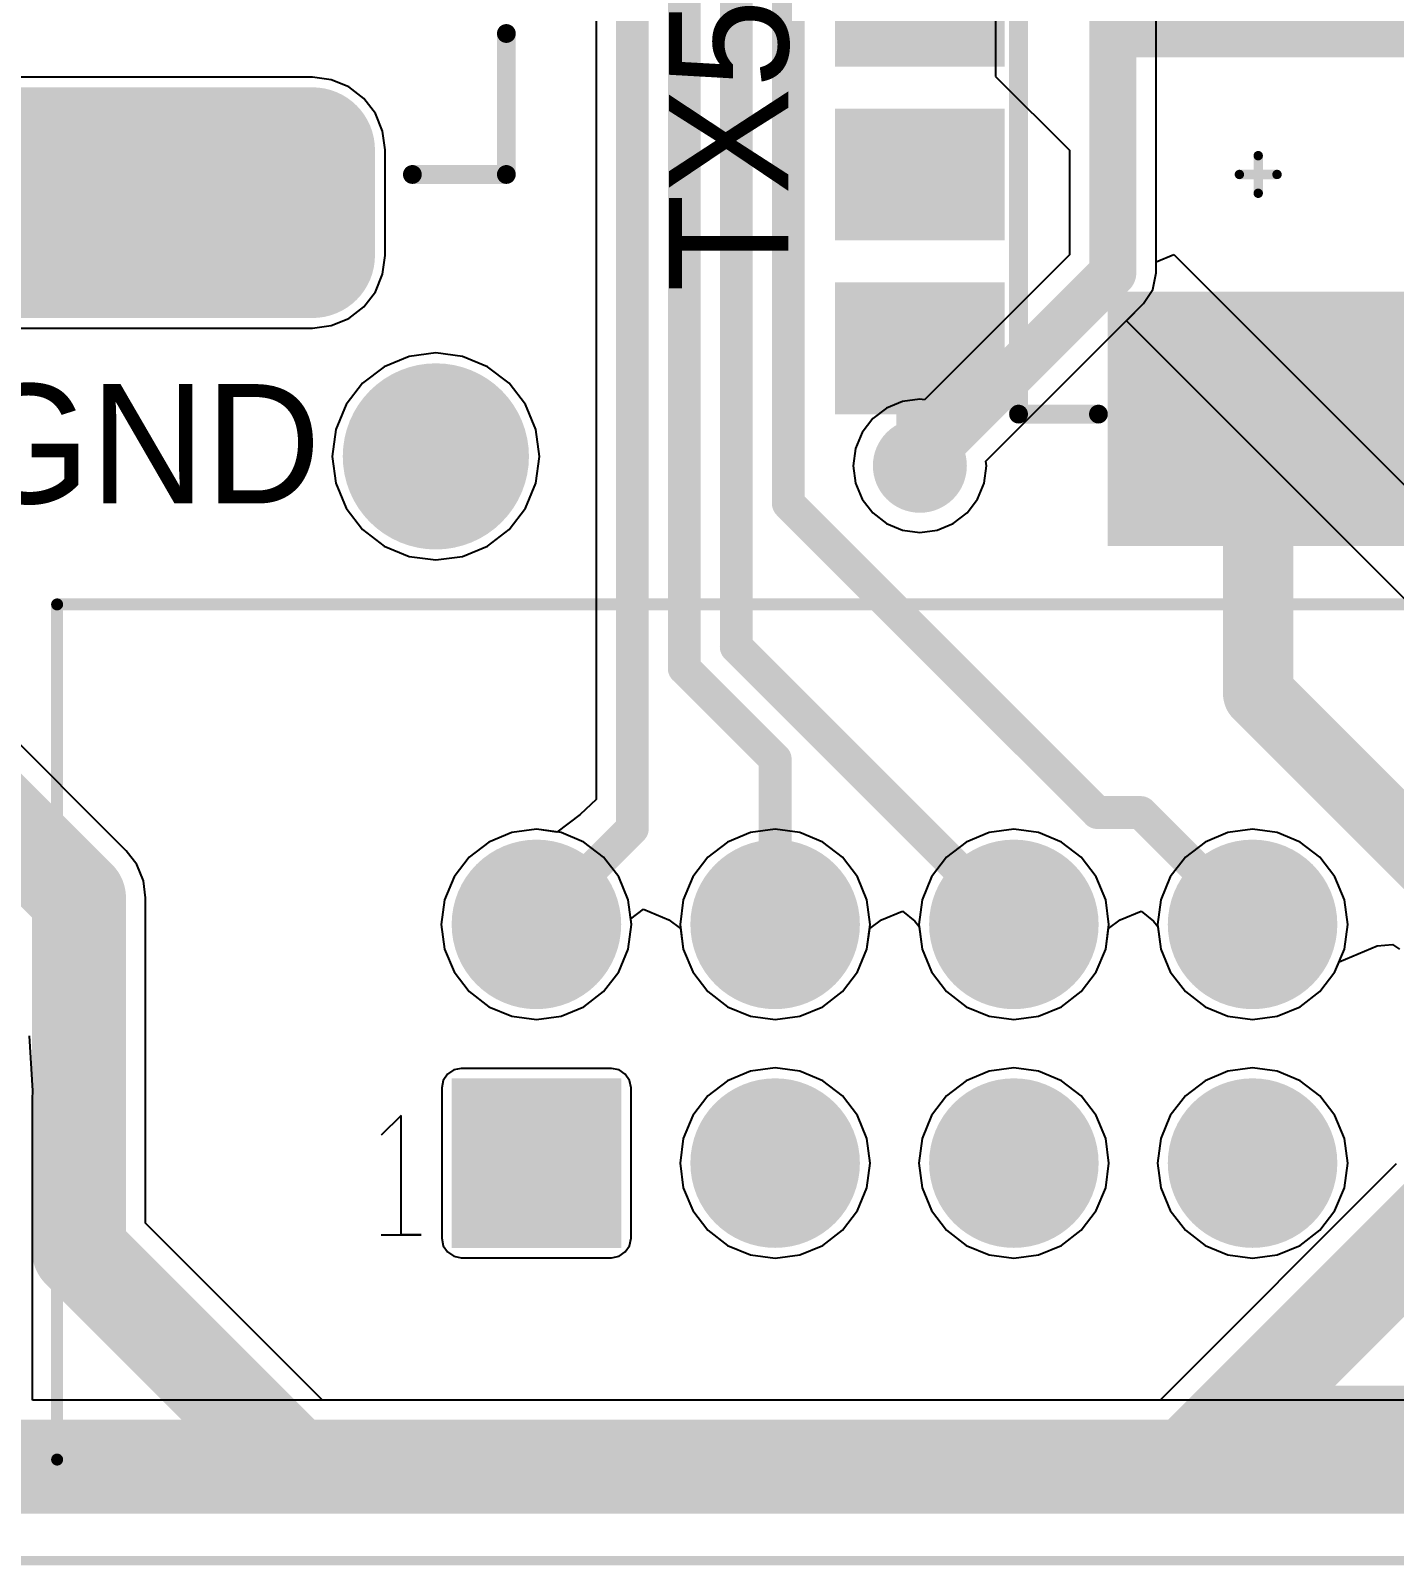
# Model space of a CAD drawing. Extents: x 5 to 126, y 30 to 120.
# Drawn here: x 35.69 to 50.2, y 29.95 to 46.28 of the extents above; entities that cross this region are included whole.
import ezdxf

# ---------------------------------------------------------------- set-up
doc = ezdxf.new("R2010")
doc.units = 0
doc.layers.get('0').update_dxf_attribs({"linetype": 'CONTINUOUS'})
for name, color, linetype in [('BOTTOMLAYER', 5, 'CONTINUOUS'), ('BOTTOMSOLDER', 6, 'CONTINUOUS'), ('MECHANICAL15', 56, 'CONTINUOUS'), ('MECHANICAL4', 56, 'CONTINUOUS'), ('MECHANICAL9', 56, 'CONTINUOUS'), ('MULTILAYER', 9, 'CONTINUOUS'), ('TOPLAYER', 1, 'CONTINUOUS'), ('TOPOVERLAY', 2, 'CONTINUOUS'), ('TOPPASTE', 8, 'CONTINUOUS'), ('TOPSOLDER', 216, 'CONTINUOUS')]:
    doc.layers.add(name, color=color, linetype=linetype)

# ---------------------------------------------------------------- blocks, each defined once
blk = doc.blocks.new('K_______5001_5')
at = {"layer": 'BOTTOMLAYER', "const_width": 0.889}
blk.add_lwpolyline([(-0.4445, 0, 1), (0.4445, 0, 1)], format="xyb", close=True, dxfattribs=at)
at = {"layer": 'BOTTOMSOLDER', "const_width": 0.9906}
blk.add_lwpolyline([(-0.4953, 0, 1), (0.4953, 0, 1)], format="xyb", close=True, dxfattribs=at)
at = {"layer": 'MULTILAYER', "const_width": 0.889}
blk.add_lwpolyline([(-0.4445, 0, 1), (0.4445, 0, 1)], format="xyb", close=True, dxfattribs=at)
at = {"layer": 'TOPLAYER', "const_width": 0.889}
blk.add_lwpolyline([(-0.4445, 0, 1), (0.4445, 0, 1)], format="xyb", close=True, dxfattribs=at)
at = {"layer": 'TOPSOLDER', "const_width": 0.9906}
blk.add_lwpolyline([(-0.4953, 0, 1), (0.4953, 0, 1)], format="xyb", close=True, dxfattribs=at)
blk = doc.blocks.new('61201621621_14')
at = {"layer": 'BOTTOMLAYER', "const_width": 0.8}
for points in [[(-9.29, 1.27, 1), (-8.49, 1.27, 1)], [(-6.75, 1.27, 1), (-5.95, 1.27, 1)], [(-4.21, 1.27, 1), (-3.41, 1.27, 1)], [(-1.67, 1.27, 1), (-0.87, 1.27, 1)], [(-6.75, -1.27, 1), (-5.95, -1.27, 1)], [(-4.21, -1.27, 1), (-3.41, -1.27, 1)], [(-1.67, -1.27, 1), (-0.87, -1.27, 1)]]:
    blk.add_lwpolyline(points, format="xyb", close=True, dxfattribs=at)
at = {"layer": 'BOTTOMLAYER'}
blk.add_solid([(-9.69, -2.07), (-8.09, -2.07), (-9.69, -0.47), (-8.09, -0.47)], dxfattribs=at)
at = {"layer": 'BOTTOMSOLDER', "const_width": 0.902}
for points in [[(-9.341, 1.27, 1), (-8.439, 1.27, 1)], [(-6.801, 1.27, 1), (-5.899, 1.27, 1)], [(-4.261, 1.27, 1), (-3.359, 1.27, 1)], [(-1.721, 1.27, 1), (-0.819, 1.27, 1)], [(-6.801, -1.27, 1), (-5.899, -1.27, 1)], [(-4.261, -1.27, 1), (-3.359, -1.27, 1)], [(-1.721, -1.27, 1), (-0.819, -1.27, 1)]]:
    blk.add_lwpolyline(points, format="xyb", close=True, dxfattribs=at)
at = {"layer": 'BOTTOMSOLDER'}
blk.add_solid([(-9.792, -2.172), (-7.988, -2.172), (-9.792, -0.368), (-7.988, -0.368)], dxfattribs=at)
at = {"layer": 'MULTILAYER', "const_width": 0.8}
for points in [[(-9.29, 1.27, 1), (-8.49, 1.27, 1)], [(-6.75, 1.27, 1), (-5.95, 1.27, 1)], [(-4.21, 1.27, 1), (-3.41, 1.27, 1)], [(-1.67, 1.27, 1), (-0.87, 1.27, 1)], [(-6.75, -1.27, 1), (-5.95, -1.27, 1)], [(-4.21, -1.27, 1), (-3.41, -1.27, 1)], [(-1.67, -1.27, 1), (-0.87, -1.27, 1)]]:
    blk.add_lwpolyline(points, format="xyb", close=True, dxfattribs=at)
at = {"layer": 'MULTILAYER'}
blk.add_solid([(-9.69, -2.07), (-8.09, -2.07), (-9.69, -0.47), (-8.09, -0.47)], dxfattribs=at)
at = {"layer": 'TOPLAYER', "const_width": 0.8}
for points in [[(-9.29, 1.27, 1), (-8.49, 1.27, 1)], [(-6.75, 1.27, 1), (-5.95, 1.27, 1)], [(-4.21, 1.27, 1), (-3.41, 1.27, 1)], [(-1.67, 1.27, 1), (-0.87, 1.27, 1)], [(-6.75, -1.27, 1), (-5.95, -1.27, 1)], [(-4.21, -1.27, 1), (-3.41, -1.27, 1)], [(-1.67, -1.27, 1), (-0.87, -1.27, 1)]]:
    blk.add_lwpolyline(points, format="xyb", close=True, dxfattribs=at)
at = {"layer": 'TOPLAYER'}
blk.add_solid([(-9.69, -2.07), (-8.09, -2.07), (-9.69, -0.47), (-8.09, -0.47)], dxfattribs=at)
at = {"layer": 'TOPOVERLAY'}
for p, q in [((-10.329, -0.762), (-10.541, -0.974)), ((-10.329, -2.032), (-10.329, -0.762)), ((-10.541, -2.032), (-10.118, -2.032)), ((-10.118, -2.032), (-10.329, -2.032))]:
    blk.add_line(p, q, dxfattribs=at)
at = {"layer": 'TOPOVERLAY', "const_width": 0.127}
for points in [[(-13.99, -4.425), (-13.99, 4.675)], [(-13.99, 4.675), (13.99, 4.675)], [(-13.99, -4.425), (-13.99, 4.675)], [(-13.99, 4.675), (13.99, 4.675)], [(-13.99, -4.425), (13.99, -4.425)], [(-13.99, -4.425), (13.99, -4.425)]]:
    blk.add_lwpolyline(points, dxfattribs=at)
at = {"layer": 'TOPOVERLAY', "const_width": 0.0635}
for points in [[(-14.022, 4.675, 1), (-13.958, 4.675, 1)], [(-14.022, 4.675, 1), (-13.958, 4.675, 1)], [(-14.022, 4.675, 1), (-13.958, 4.675, 1)], [(-14.022, 4.675, 1), (-13.958, 4.675, 1)], [(-14.022, -4.425, 1), (-13.958, -4.425, 1)], [(-14.022, -4.425, 1), (-13.958, -4.425, 1)], [(-14.022, -4.425, 1), (-13.958, -4.425, 1)], [(-14.022, -4.425, 1), (-13.958, -4.425, 1)]]:
    blk.add_lwpolyline(points, format="xyb", close=True, dxfattribs=at)
at = {"layer": 'TOPOVERLAY'}
blk.add_solid([(-1.27, -4.425), (1.27, -4.425), (-1.27, -3.64), (1.27, -3.64)], dxfattribs=at)
at = {"layer": 'TOPSOLDER', "const_width": 0.902}
for points in [[(-9.341, 1.27, 1), (-8.439, 1.27, 1)], [(-6.801, 1.27, 1), (-5.899, 1.27, 1)], [(-4.261, 1.27, 1), (-3.359, 1.27, 1)], [(-1.721, 1.27, 1), (-0.819, 1.27, 1)], [(-6.801, -1.27, 1), (-5.899, -1.27, 1)], [(-4.261, -1.27, 1), (-3.359, -1.27, 1)], [(-1.721, -1.27, 1), (-0.819, -1.27, 1)]]:
    blk.add_lwpolyline(points, format="xyb", close=True, dxfattribs=at)
at = {"layer": 'TOPSOLDER'}
blk.add_solid([(-9.792, -2.172), (-7.988, -2.172), (-9.792, -0.368), (-7.988, -0.368)], dxfattribs=at)
blk = doc.blocks.new('WE_CST_EE5_29')
at = {"layer": 'MECHANICAL15', "const_width": 0.1}
for points in [[(0, -0.2), (0, 0.2)], [(-0.2, 0), (0.2, 0)]]:
    blk.add_lwpolyline(points, dxfattribs=at)
at = {"layer": 'MECHANICAL15', "const_width": 0.05}
for points in [[(-0.025, 0.2, 1), (0.025, 0.2, 1)], [(-0.225, 0, 1), (-0.175, 0, 1)], [(0.175, 0, 1), (0.225, 0, 1)], [(-0.025, -0.2, 1), (0.025, -0.2, 1)]]:
    blk.add_lwpolyline(points, format="xyb", close=True, dxfattribs=at)
at = {"layer": 'TOPLAYER'}
for points in [[(-1.5, 1.35), (1.5, 1.35), (-1.5, 3.85), (1.5, 3.85)], [(-4.4, 1.25), (-2.8, 1.25), (-4.4, 2.45), (-2.8, 2.45)], [(2.8, 1.25), (4.4, 1.25), (2.8, 2.45), (4.4, 2.45)], [(-4.4, -0.6), (-2.8, -0.6), (-4.4, 0.6), (-2.8, 0.6)], [(2.8, -0.6), (4.4, -0.6), (2.8, 0.6), (4.4, 0.6)], [(-4.4, -2.45), (-2.8, -2.45), (-4.4, -1.25), (-2.8, -1.25)], [(2.8, -2.45), (4.4, -2.45), (2.8, -1.25), (4.4, -1.25)], [(-1.5, -3.85), (1.5, -3.85), (-1.5, -1.35), (1.5, -1.35)]]:
    blk.add_solid(points, dxfattribs=at)
at = {"layer": 'TOPOVERLAY'}
for points, const_width in [([(-2.9, 3, 1), (-3.1, 3, 1)], 0.5), ([(-3.225, 3, 1), (-2.975, 3, 1)], 0.25), ([(-3.025, 3, 1), (-2.775, 3, 1)], 0.25), ([(-2.6, 2.55, 1), (-2.5, 2.55, 1)], 0.1), ([(-2.6, 2.55, 1), (-2.5, 2.55, 1)], 0.1), ([(-1.75, 2.55, 1), (-1.65, 2.55, 1)], 0.1), ([(1.65, 2.55, 1), (1.75, 2.55, 1)], 0.1), ([(2.5, 2.55, 1), (2.6, 2.55, 1)], 0.1), ([(2.5, 2.55, 1), (2.6, 2.55, 1)], 0.1), ([(-2.6, -2.55, 1), (-2.5, -2.55, 1)], 0.1), ([(-2.6, -2.55, 1), (-2.5, -2.55, 1)], 0.1), ([(-1.75, -2.55, 1), (-1.65, -2.55, 1)], 0.1), ([(1.65, -2.55, 1), (1.75, -2.55, 1)], 0.1), ([(2.5, -2.55, 1), (2.6, -2.55, 1)], 0.1), ([(2.5, -2.55, 1), (2.6, -2.55, 1)], 0.1)]:
    blk.add_lwpolyline(points, format="xyb", close=True, dxfattribs=dict(at, const_width=const_width))
at = {"layer": 'TOPOVERLAY', "const_width": 0.2}
for points in [[(-2.55, -2.55), (-2.55, 2.55)], [(-2.55, 2.55), (-1.7, 2.55)], [(1.7, 2.55), (2.55, 2.55)], [(2.55, -2.55), (2.55, 2.55)], [(-2.55, -2.55), (-1.7, -2.55)], [(1.7, -2.55), (2.55, -2.55)]]:
    blk.add_lwpolyline(points, dxfattribs=at)
at = {"layer": 'TOPPASTE'}
for points in [[(-1.5, 1.35), (1.5, 1.35), (-1.5, 3.85), (1.5, 3.85)], [(-4.4, 1.25), (-2.8, 1.25), (-4.4, 2.45), (-2.8, 2.45)], [(2.8, 1.25), (4.4, 1.25), (2.8, 2.45), (4.4, 2.45)], [(-4.4, -0.6), (-2.8, -0.6), (-4.4, 0.6), (-2.8, 0.6)], [(2.8, -0.6), (4.4, -0.6), (2.8, 0.6), (4.4, 0.6)], [(-4.4, -2.45), (-2.8, -2.45), (-4.4, -1.25), (-2.8, -1.25)], [(2.8, -2.45), (4.4, -2.45), (2.8, -1.25), (4.4, -1.25)], [(-1.5, -3.85), (1.5, -3.85), (-1.5, -1.35), (1.5, -1.35)]]:
    blk.add_solid(points, dxfattribs=at)
at = {"layer": 'TOPSOLDER'}
for points in [[(-1.602, 1.248), (1.602, 1.248), (-1.602, 3.952), (1.602, 3.952)], [(-4.502, 1.148), (-2.698, 1.148), (-4.502, 2.552), (-2.698, 2.552)], [(2.698, 1.148), (4.502, 1.148), (2.698, 2.552), (4.502, 2.552)], [(-4.502, -0.702), (-2.698, -0.702), (-4.502, 0.702), (-2.698, 0.702)], [(2.698, -0.702), (4.502, -0.702), (2.698, 0.702), (4.502, 0.702)], [(-4.502, -2.552), (-2.698, -2.552), (-4.502, -1.148), (-2.698, -1.148)], [(-1.602, -3.952), (1.602, -3.952), (-1.602, -1.248), (1.602, -1.248)], [(2.698, -2.552), (4.502, -2.552), (2.698, -1.148), (4.502, -1.148)]]:
    blk.add_solid(points, dxfattribs=at)
blk = doc.blocks.new('POWER_J_SLOT_31')
at = {"layer": 'BOTTOMLAYER'}
for points, const_width in [([(1.031, 5.363, 1), (1.594, 5.363, 1)], 0.562), ([(4.406, 5.363, 1), (4.969, 5.363, 1)], 0.562), ([(1.031, 4.237, 1), (1.594, 4.237, 1)], 0.562), ([(4.406, 4.237, 1), (4.969, 4.237, 1)], 0.562), ([(-0.937, 1.875, 1), (-0.313, 1.875, 1)], 0.625), ([(0.313, 1.875, 1), (0.937, 1.875, 1)], 0.625), ([(5.406, 1.688, 1), (5.969, 1.688, 1)], 0.562), ([(6.531, 1.688, 1), (7.094, 1.688, 1)], 0.562), ([(5.406, -1.688, 1), (5.969, -1.688, 1)], 0.562), ([(6.531, -1.688, 1), (7.094, -1.688, 1)], 0.562), ([(-0.937, -1.875, 1), (-0.313, -1.875, 1)], 0.625), ([(0.313, -1.875, 1), (0.937, -1.875, 1)], 0.625)]:
    blk.add_lwpolyline(points, format="xyb", close=True, dxfattribs=dict(at, const_width=const_width))
for points in [[(4.688, 5.925), (1.312, 5.925), (4.688, 3.675), (1.312, 3.675)], [(5.25, 5.363), (0.75, 5.363), (5.25, 4.237), (0.75, 4.237)], [(-0.625, 2.5), (-0.625, -2.5), (0.625, 2.5), (0.625, -2.5)], [(6.813, -2.25), (6.813, 2.25), (5.687, -2.25), (5.687, 2.25)], [(-1.25, 1.875), (-1.25, -1.875), (1.25, 1.875), (1.25, -1.875)], [(7.375, -1.688), (7.375, 1.688), (5.125, -1.688), (5.125, 1.688)]]:
    blk.add_solid(points, dxfattribs=at)
at = {"layer": 'BOTTOMSOLDER'}
for points, const_width in [([(0.98, 5.363, 1), (1.645, 5.363, 1)], 0.664), ([(4.355, 5.363, 1), (5.02, 5.363, 1)], 0.664), ([(0.98, 4.237, 1), (1.645, 4.237, 1)], 0.664), ([(4.355, 4.237, 1), (5.02, 4.237, 1)], 0.664), ([(-0.988, 1.875, 1), (-0.262, 1.875, 1)], 0.727), ([(0.262, 1.875, 1), (0.988, 1.875, 1)], 0.727), ([(5.355, 1.688, 1), (6.02, 1.688, 1)], 0.664), ([(6.48, 1.688, 1), (7.145, 1.688, 1)], 0.664), ([(5.355, -1.688, 1), (6.02, -1.688, 1)], 0.664), ([(6.48, -1.688, 1), (7.145, -1.688, 1)], 0.664), ([(-0.988, -1.875, 1), (-0.262, -1.875, 1)], 0.727), ([(0.262, -1.875, 1), (0.988, -1.875, 1)], 0.727)]:
    blk.add_lwpolyline(points, format="xyb", close=True, dxfattribs=dict(at, const_width=const_width))
for points in [[(4.688, 6.027), (1.312, 6.027), (4.688, 3.573), (1.312, 3.573)], [(5.352, 5.363), (0.648, 5.363), (5.352, 4.237), (0.648, 4.237)], [(-0.625, 2.602), (-0.625, -2.602), (0.625, 2.602), (0.625, -2.602)], [(6.813, -2.352), (6.813, 2.352), (5.687, -2.352), (5.687, 2.352)], [(-1.352, 1.875), (-1.352, -1.875), (1.352, 1.875), (1.352, -1.875)], [(7.477, -1.688), (7.477, 1.688), (5.023, -1.688), (5.023, 1.688)]]:
    blk.add_solid(points, dxfattribs=at)
at = {"layer": 'MECHANICAL9'}
for p, q in [((2.096, -2.48), (1.673, -2.48)), ((1.673, -2.48), (1.885, -2.48)), ((1.885, -2.48), (1.885, -3.538)), ((2.731, -2.48), (2.52, -2.692)), ((2.731, -3.75), (2.731, -2.48)), ((3.578, -2.692), (3.789, -2.48)), ((3.789, -2.48), (4.212, -2.48)), ((4.212, -2.48), (4.424, -2.692)), ((3.578, -3.538), (3.578, -2.692)), ((4.424, -2.692), (4.424, -3.538)), ((1.462, -3.75), (1.25, -3.538)), ((1.885, -3.538), (1.673, -3.75)), ((3.789, -3.75), (3.578, -3.538)), ((4.424, -3.538), (4.212, -3.75)), ((1.673, -3.75), (1.462, -3.75)), ((2.52, -3.75), (2.943, -3.75)), ((2.943, -3.75), (2.731, -3.75)), ((4.212, -3.75), (3.789, -3.75))]:
    blk.add_line(p, q, dxfattribs=at)
at = {"layer": 'MECHANICAL9', "const_width": 0.2}
for points in [[(0.25, 4.5), (-0.75, 4.5)], [(-0.75, 4.5), (-0.75, 3)], [(13.75, 4.5), (5.75, 4.5)], [(11.25, 4.5), (11.25, -4.5)], [(13.75, 4.5), (13.75, -4.5)], [(-0.75, -3), (-0.75, -4.5)], [(13.75, -4.5), (-0.75, -4.5)]]:
    blk.add_lwpolyline(points, dxfattribs=at)
at = {"layer": 'MECHANICAL9', "const_width": 0.1}
for points in [[(-0.8, 4.5, 1), (-0.7, 4.5, 1)], [(-0.8, 4.5, 1), (-0.7, 4.5, 1)], [(0.2, 4.5, 1), (0.3, 4.5, 1)], [(5.7, 4.5, 1), (5.8, 4.5, 1)], [(11.2, 4.5, 1), (11.3, 4.5, 1)], [(13.7, 4.5, 1), (13.8, 4.5, 1)], [(13.7, 4.5, 1), (13.8, 4.5, 1)], [(-0.8, 3, 1), (-0.7, 3, 1)], [(-0.8, -3, 1), (-0.7, -3, 1)], [(-0.8, -4.5, 1), (-0.7, -4.5, 1)], [(-0.8, -4.5, 1), (-0.7, -4.5, 1)], [(11.2, -4.5, 1), (11.3, -4.5, 1)], [(13.7, -4.5, 1), (13.8, -4.5, 1)], [(13.7, -4.5, 1), (13.8, -4.5, 1)]]:
    blk.add_lwpolyline(points, format="xyb", close=True, dxfattribs=at)
at = {"layer": 'MULTILAYER'}
for points, const_width in [([(1.031, 5.363, 1), (1.594, 5.363, 1)], 0.562), ([(4.406, 5.363, 1), (4.969, 5.363, 1)], 0.562), ([(1.031, 4.237, 1), (1.594, 4.237, 1)], 0.562), ([(4.406, 4.237, 1), (4.969, 4.237, 1)], 0.562), ([(-0.937, 1.875, 1), (-0.313, 1.875, 1)], 0.625), ([(0.313, 1.875, 1), (0.937, 1.875, 1)], 0.625), ([(5.406, 1.688, 1), (5.969, 1.688, 1)], 0.562), ([(6.531, 1.688, 1), (7.094, 1.688, 1)], 0.562), ([(5.406, -1.688, 1), (5.969, -1.688, 1)], 0.562), ([(6.531, -1.688, 1), (7.094, -1.688, 1)], 0.562), ([(-0.937, -1.875, 1), (-0.313, -1.875, 1)], 0.625), ([(0.313, -1.875, 1), (0.937, -1.875, 1)], 0.625)]:
    blk.add_lwpolyline(points, format="xyb", close=True, dxfattribs=dict(at, const_width=const_width))
for points in [[(4.688, 5.925), (1.312, 5.925), (4.688, 3.675), (1.312, 3.675)], [(5.25, 5.363), (0.75, 5.363), (5.25, 4.237), (0.75, 4.237)], [(-0.625, 2.5), (-0.625, -2.5), (0.625, 2.5), (0.625, -2.5)], [(6.813, -2.25), (6.813, 2.25), (5.687, -2.25), (5.687, 2.25)], [(-1.25, 1.875), (-1.25, -1.875), (1.25, 1.875), (1.25, -1.875)], [(7.375, -1.688), (7.375, 1.688), (5.125, -1.688), (5.125, 1.688)]]:
    blk.add_solid(points, dxfattribs=at)
at = {"layer": 'TOPLAYER'}
for points, const_width in [([(1.031, 5.363, 1), (1.594, 5.363, 1)], 0.562), ([(4.406, 5.363, 1), (4.969, 5.363, 1)], 0.562), ([(1.031, 4.237, 1), (1.594, 4.237, 1)], 0.562), ([(4.406, 4.237, 1), (4.969, 4.237, 1)], 0.562), ([(-0.937, 1.875, 1), (-0.313, 1.875, 1)], 0.625), ([(0.313, 1.875, 1), (0.937, 1.875, 1)], 0.625), ([(5.406, 1.688, 1), (5.969, 1.688, 1)], 0.562), ([(6.531, 1.688, 1), (7.094, 1.688, 1)], 0.562), ([(5.406, -1.688, 1), (5.969, -1.688, 1)], 0.562), ([(6.531, -1.688, 1), (7.094, -1.688, 1)], 0.562), ([(-0.937, -1.875, 1), (-0.313, -1.875, 1)], 0.625), ([(0.313, -1.875, 1), (0.937, -1.875, 1)], 0.625)]:
    blk.add_lwpolyline(points, format="xyb", close=True, dxfattribs=dict(at, const_width=const_width))
for points in [[(4.688, 5.925), (1.312, 5.925), (4.688, 3.675), (1.312, 3.675)], [(5.25, 5.363), (0.75, 5.363), (5.25, 4.237), (0.75, 4.237)], [(-0.625, 2.5), (-0.625, -2.5), (0.625, 2.5), (0.625, -2.5)], [(6.813, -2.25), (6.813, 2.25), (5.687, -2.25), (5.687, 2.25)], [(-1.25, 1.875), (-1.25, -1.875), (1.25, 1.875), (1.25, -1.875)], [(7.375, -1.688), (7.375, 1.688), (5.125, -1.688), (5.125, 1.688)]]:
    blk.add_solid(points, dxfattribs=at)
at = {"layer": 'TOPOVERLAY', "const_width": 0.2}
for points in [[(-0.75, 4.5), (-0.75, 3)], [(0.25, 4.5), (-0.75, 4.5)], [(13.75, 4.5), (5.75, 4.5)], [(11.25, 4.5), (11.25, -4.5)], [(13.75, 4.5), (13.75, -4.5)], [(-0.75, -3), (-0.75, -4.5)], [(13.75, -4.5), (-0.75, -4.5)]]:
    blk.add_lwpolyline(points, dxfattribs=at)
at = {"layer": 'TOPOVERLAY', "const_width": 0.1}
for points in [[(-0.8, 4.5, 1), (-0.7, 4.5, 1)], [(-0.8, 4.5, 1), (-0.7, 4.5, 1)], [(0.2, 4.5, 1), (0.3, 4.5, 1)], [(5.7, 4.5, 1), (5.8, 4.5, 1)], [(11.2, 4.5, 1), (11.3, 4.5, 1)], [(13.7, 4.5, 1), (13.8, 4.5, 1)], [(13.7, 4.5, 1), (13.8, 4.5, 1)], [(-0.8, 3, 1), (-0.7, 3, 1)], [(-0.8, -3, 1), (-0.7, -3, 1)], [(-0.8, -4.5, 1), (-0.7, -4.5, 1)], [(-0.8, -4.5, 1), (-0.7, -4.5, 1)], [(11.2, -4.5, 1), (11.3, -4.5, 1)], [(13.7, -4.5, 1), (13.8, -4.5, 1)], [(13.7, -4.5, 1), (13.8, -4.5, 1)]]:
    blk.add_lwpolyline(points, format="xyb", close=True, dxfattribs=at)
at = {"layer": 'TOPSOLDER'}
for points, const_width in [([(0.98, 5.363, 1), (1.645, 5.363, 1)], 0.664), ([(4.355, 5.363, 1), (5.02, 5.363, 1)], 0.664), ([(0.98, 4.237, 1), (1.645, 4.237, 1)], 0.664), ([(4.355, 4.237, 1), (5.02, 4.237, 1)], 0.664), ([(-0.988, 1.875, 1), (-0.262, 1.875, 1)], 0.727), ([(0.262, 1.875, 1), (0.988, 1.875, 1)], 0.727), ([(5.355, 1.688, 1), (6.02, 1.688, 1)], 0.664), ([(6.48, 1.688, 1), (7.145, 1.688, 1)], 0.664), ([(5.355, -1.688, 1), (6.02, -1.688, 1)], 0.664), ([(6.48, -1.688, 1), (7.145, -1.688, 1)], 0.664), ([(-0.988, -1.875, 1), (-0.262, -1.875, 1)], 0.727), ([(0.262, -1.875, 1), (0.988, -1.875, 1)], 0.727)]:
    blk.add_lwpolyline(points, format="xyb", close=True, dxfattribs=dict(at, const_width=const_width))
for points in [[(4.688, 6.027), (1.312, 6.027), (4.688, 3.573), (1.312, 3.573)], [(5.352, 5.363), (0.648, 5.363), (5.352, 4.237), (0.648, 4.237)], [(-0.625, 2.602), (-0.625, -2.602), (0.625, 2.602), (0.625, -2.602)], [(6.813, -2.352), (6.813, 2.352), (5.687, -2.352), (5.687, 2.352)], [(-1.352, 1.875), (-1.352, -1.875), (1.352, 1.875), (1.352, -1.875)], [(7.477, -1.688), (7.477, 1.688), (5.023, -1.688), (5.023, 1.688)]]:
    blk.add_solid(points, dxfattribs=at)

msp = doc.modelspace()

# ---------------------------------------------------------------- linework, layer by layer
at = {"layer": 'BOTTOMLAYER'}
for p, q in [((47.665, 43.703), (47.665, 57.083)), ((45.956, 47.409), (45.956, 45.794)), ((45.956, 45.794), (46.741, 45.009)), ((46.741, 45.009), (46.741, 43.895)), ((46.741, 43.895), (45.199, 42.353)), ((47.665, 43.819), (47.853, 43.897)), ((47.665, 43.703), (47.665, 43.819)), ((47.853, 43.897), (53.284, 38.466)), ((47.63, 43.526), (47.665, 43.703)), ((47.63, 43.526), (47.665, 43.703)), ((47.665, 43.703), (47.665, 43.703)), ((47.665, 43.703), (47.665, 43.703)), ((47.53, 43.376), (47.63, 43.526)), ((47.53, 43.376), (47.63, 43.526)), ((45.853, 41.699), (47.53, 43.376)), ((47.347, 43.193), (47.53, 43.376)), ((47.53, 43.376), (47.53, 43.376)), ((47.53, 43.376), (47.53, 43.376)), ((54.277, 36.263), (47.347, 43.193)), ((44.966, 42.335), (44.795, 42.264)), ((45.15, 42.359), (44.966, 42.335)), ((45.199, 42.353), (45.15, 42.359)), ((44.648, 42.152), (44.536, 42.005)), ((44.795, 42.264), (44.648, 42.152)), ((44.536, 42.005), (44.465, 41.834)), ((44.465, 41.834), (44.441, 41.65)), ((44.441, 41.65), (44.465, 41.466)), ((45.835, 41.466), (45.859, 41.65)), ((45.859, 41.65), (45.853, 41.699)), ((44.465, 41.466), (44.536, 41.295)), ((45.764, 41.295), (45.835, 41.466)), ((44.536, 41.295), (44.648, 41.148)), ((45.652, 41.148), (45.764, 41.295)), ((44.648, 41.148), (44.795, 41.036)), ((44.795, 41.036), (44.966, 40.965)), ((45.334, 40.965), (45.505, 41.036)), ((45.505, 41.036), (45.652, 41.148)), ((44.966, 40.965), (45.15, 40.941)), ((45.15, 40.941), (45.334, 40.965)), ((40.808, 37.747), (40.564, 37.646)), ((41.07, 37.782), (40.808, 37.747)), ((41.332, 37.747), (41.07, 37.782)), ((41.576, 37.646), (41.332, 37.747)), ((43.348, 37.747), (43.104, 37.646)), ((43.61, 37.782), (43.348, 37.747)), ((43.872, 37.747), (43.61, 37.782)), ((44.116, 37.646), (43.872, 37.747)), ((45.888, 37.747), (45.644, 37.646)), ((46.15, 37.782), (45.888, 37.747)), ((46.412, 37.747), (46.15, 37.782)), ((46.656, 37.646), (46.412, 37.747)), ((48.428, 37.747), (48.184, 37.646)), ((48.69, 37.782), (48.428, 37.747)), ((48.952, 37.747), (48.69, 37.782)), ((49.196, 37.646), (48.952, 37.747)), ((40.564, 37.646), (40.355, 37.485)), ((41.785, 37.485), (41.576, 37.646)), ((43.104, 37.646), (42.895, 37.485)), ((44.325, 37.485), (44.116, 37.646)), ((45.644, 37.646), (45.435, 37.485)), ((46.865, 37.485), (46.656, 37.646)), ((48.184, 37.646), (47.975, 37.485)), ((49.405, 37.485), (49.196, 37.646)), ((40.355, 37.485), (40.194, 37.276)), ((41.946, 37.276), (41.785, 37.485)), ((42.895, 37.485), (42.734, 37.276)), ((44.486, 37.276), (44.325, 37.485)), ((45.435, 37.485), (45.274, 37.276)), ((47.026, 37.276), (46.865, 37.485)), ((47.975, 37.485), (47.814, 37.276)), ((49.566, 37.276), (49.405, 37.485)), ((40.194, 37.276), (40.093, 37.032)), ((42.047, 37.032), (41.946, 37.276)), ((42.734, 37.276), (42.633, 37.032)), ((44.587, 37.032), (44.486, 37.276)), ((45.274, 37.276), (45.173, 37.032)), ((47.127, 37.032), (47.026, 37.276)), ((47.814, 37.276), (47.713, 37.032)), ((49.667, 37.032), (49.566, 37.276)), ((40.093, 37.032), (40.058, 36.77)), ((42.082, 36.77), (42.047, 37.032)), ((42.633, 37.032), (42.598, 36.77)), ((44.622, 36.77), (44.587, 37.032)), ((45.173, 37.032), (45.138, 36.77)), ((47.162, 36.77), (47.127, 37.032)), ((47.713, 37.032), (47.678, 36.77)), ((49.702, 36.77), (49.667, 37.032)), ((40.058, 36.77), (40.093, 36.508)), ((42.047, 36.508), (42.082, 36.77)), ((42.598, 36.77), (42.633, 36.508)), ((44.587, 36.508), (44.622, 36.77)), ((45.138, 36.77), (45.173, 36.508)), ((47.127, 36.508), (47.162, 36.77)), ((47.678, 36.77), (47.713, 36.508)), ((49.667, 36.508), (49.702, 36.77)), ((40.093, 36.508), (40.194, 36.264)), ((41.946, 36.264), (42.047, 36.508)), ((42.633, 36.508), (42.734, 36.264)), ((44.486, 36.264), (44.587, 36.508)), ((45.173, 36.508), (45.274, 36.264)), ((47.026, 36.264), (47.127, 36.508)), ((47.713, 36.508), (47.814, 36.264)), ((49.566, 36.264), (49.667, 36.508)), ((40.194, 36.264), (40.355, 36.055)), ((41.785, 36.055), (41.946, 36.264)), ((42.734, 36.264), (42.895, 36.055)), ((44.325, 36.055), (44.486, 36.264)), ((45.274, 36.264), (45.435, 36.055)), ((46.865, 36.055), (47.026, 36.264)), ((47.814, 36.264), (47.975, 36.055)), ((49.405, 36.055), (49.566, 36.264)), ((40.355, 36.055), (40.564, 35.894)), ((41.576, 35.894), (41.785, 36.055)), ((42.895, 36.055), (43.104, 35.894)), ((44.116, 35.894), (44.325, 36.055)), ((45.435, 36.055), (45.644, 35.894)), ((46.656, 35.894), (46.865, 36.055)), ((47.975, 36.055), (48.184, 35.894)), ((49.196, 35.894), (49.405, 36.055)), ((40.564, 35.894), (40.808, 35.793)), ((40.808, 35.793), (41.07, 35.758)), ((41.07, 35.758), (41.332, 35.793)), ((41.332, 35.793), (41.576, 35.894)), ((43.104, 35.894), (43.348, 35.793)), ((43.348, 35.793), (43.61, 35.758)), ((43.61, 35.758), (43.872, 35.793)), ((43.872, 35.793), (44.116, 35.894)), ((45.644, 35.894), (45.888, 35.793)), ((45.888, 35.793), (46.15, 35.758)), ((46.15, 35.758), (46.412, 35.793)), ((46.412, 35.793), (46.656, 35.894)), ((48.184, 35.894), (48.428, 35.793)), ((48.428, 35.793), (48.69, 35.758)), ((48.69, 35.758), (48.952, 35.793)), ((48.952, 35.793), (49.196, 35.894)), ((35.713, 35), (35.675, 35.583)), ((35.707, 34.915), (35.713, 35)), ((35.707, 31.709), (35.707, 34.915)), ((50.219, 34.222), (47.706, 31.709)), ((47.706, 31.709), (35.707, 31.709))]:
    msp.add_line(p, q, dxfattribs=at)
for points, const_width in [([(47.203, 43.703), (47.203, 57.274)], 0.5), ([(45.15, 41.65), (47.203, 43.703)], 0.5), ([(31.25, 35), (35.25, 31)], 1), ([(48, 31), (51.23, 34.23)], 1), ([(35.25, 31), (48, 31)], 1)]:
    msp.add_lwpolyline(points, dxfattribs=dict(at, const_width=const_width))
for points, const_width in [([(47.078, 43.703, 1), (47.328, 43.703, 1)], 0.25), ([(47.078, 43.703, 1), (47.328, 43.703, 1)], 0.25), ([(44.9, 41.65, 1), (45.4, 41.65, 1)], 0.5), ([(45.025, 41.65, 1), (45.275, 41.65, 1)], 0.25), ([(35, 31, 1), (35.5, 31, 1)], 0.5), ([(35, 31, 1), (35.5, 31, 1)], 0.5), ([(47.75, 31, 1), (48.25, 31, 1)], 0.5), ([(47.75, 31, 1), (48.25, 31, 1)], 0.5)]:
    msp.add_lwpolyline(points, format="xyb", close=True, dxfattribs=dict(at, const_width=const_width))
at = {"layer": 'MECHANICAL4', "const_width": 0.1}
msp.add_lwpolyline([(26.25, 30), (126.25, 30)], dxfattribs=at)
at = {"layer": 'MULTILAYER', "const_width": 0.5}
msp.add_lwpolyline([(44.9, 41.65, 1), (45.4, 41.65, 1)], format="xyb", close=True, dxfattribs=at)
at = {"layer": 'TOPLAYER'}
for p, q in [((41.705, 53.75), (41.705, 38.098)), ((38.688, 45.785), (35.312, 45.785)), ((38.887, 45.758), (38.688, 45.785)), ((39.074, 45.681), (38.887, 45.758)), ((39.234, 45.559), (39.074, 45.681)), ((39.356, 45.399), (39.234, 45.559)), ((39.433, 45.212), (39.356, 45.399)), ((39.46, 45.013), (39.433, 45.212)), ((39.46, 43.887), (39.46, 45.013)), ((39.433, 43.688), (39.46, 43.887)), ((39.356, 43.501), (39.433, 43.688)), ((39.234, 43.341), (39.356, 43.501)), ((39.074, 43.219), (39.234, 43.341)), ((35.312, 43.115), (38.688, 43.115)), ((38.688, 43.115), (38.887, 43.142)), ((38.887, 43.142), (39.074, 43.219)), ((39.715, 42.814), (39.449, 42.704)), ((40, 42.852), (39.715, 42.814)), ((40.285, 42.814), (40, 42.852)), ((40.551, 42.704), (40.285, 42.814)), ((39.449, 42.704), (39.221, 42.529)), ((40.779, 42.529), (40.551, 42.704)), ((39.221, 42.529), (39.046, 42.301)), ((40.954, 42.301), (40.779, 42.529)), ((39.046, 42.301), (38.936, 42.035)), ((41.064, 42.035), (40.954, 42.301)), ((38.936, 42.035), (38.898, 41.75)), ((41.102, 41.75), (41.064, 42.035)), ((38.898, 41.75), (38.936, 41.465)), ((41.064, 41.465), (41.102, 41.75)), ((38.936, 41.465), (39.046, 41.199)), ((40.954, 41.199), (41.064, 41.465)), ((39.046, 41.199), (39.221, 40.971)), ((40.779, 40.971), (40.954, 41.199)), ((39.221, 40.971), (39.449, 40.796)), ((40.551, 40.796), (40.779, 40.971)), ((39.449, 40.796), (39.715, 40.686)), ((39.715, 40.686), (40, 40.648)), ((40, 40.648), (40.285, 40.686)), ((40.285, 40.686), (40.551, 40.796)), ((36.705, 37.553), (33.803, 40.455)), ((41.705, 38.098), (41.537, 37.94)), ((41.537, 37.94), (41.286, 37.753)), ((40.808, 37.747), (40.564, 37.646)), ((41.07, 37.782), (40.808, 37.747)), ((41.286, 37.753), (41.07, 37.782)), ((40.564, 37.646), (40.355, 37.485)), ((36.817, 37.406), (36.705, 37.553)), ((36.888, 37.235), (36.817, 37.406)), ((40.355, 37.485), (40.194, 37.276)), ((36.912, 37.052), (36.888, 37.235)), ((40.194, 37.276), (40.093, 37.032)), ((36.912, 33.591), (36.912, 37.052)), ((40.093, 37.032), (40.058, 36.77)), ((42.074, 36.829), (42.208, 36.931)), ((42.208, 36.931), (42.478, 36.82)), ((44.742, 36.82), (44.964, 36.911)), ((44.964, 36.911), (45.095, 36.805)), ((47.282, 36.82), (47.504, 36.911)), ((47.504, 36.911), (47.635, 36.805)), ((40.058, 36.77), (40.093, 36.508)), ((42.047, 36.508), (42.082, 36.77)), ((42.082, 36.77), (42.074, 36.829)), ((42.478, 36.82), (42.604, 36.728)), ((44.616, 36.728), (44.742, 36.82)), ((45.095, 36.805), (45.141, 36.749)), ((45.141, 36.749), (45.173, 36.508)), ((47.156, 36.728), (47.282, 36.82)), ((47.635, 36.805), (47.681, 36.749)), ((47.681, 36.749), (47.713, 36.508)), ((42.604, 36.728), (42.633, 36.508)), ((44.587, 36.508), (44.616, 36.728)), ((47.127, 36.508), (47.156, 36.728)), ((40.093, 36.508), (40.194, 36.264)), ((41.946, 36.264), (42.047, 36.508)), ((42.633, 36.508), (42.734, 36.264)), ((44.486, 36.264), (44.587, 36.508)), ((45.173, 36.508), (45.274, 36.264)), ((47.026, 36.264), (47.127, 36.508)), ((47.713, 36.508), (47.814, 36.264)), ((49.611, 36.373), (50.015, 36.541)), ((50.015, 36.541), (50.178, 36.557)), ((50.178, 36.557), (50.253, 36.508)), ((40.194, 36.264), (40.355, 36.055)), ((41.785, 36.055), (41.946, 36.264)), ((42.734, 36.264), (42.895, 36.055)), ((44.325, 36.055), (44.486, 36.264)), ((45.274, 36.264), (45.435, 36.055)), ((46.865, 36.055), (47.026, 36.264)), ((47.814, 36.264), (47.975, 36.055)), ((49.405, 36.055), (49.566, 36.264)), ((49.566, 36.264), (49.611, 36.373)), ((40.355, 36.055), (40.564, 35.894)), ((41.576, 35.894), (41.785, 36.055)), ((42.895, 36.055), (43.104, 35.894)), ((44.116, 35.894), (44.325, 36.055)), ((45.435, 36.055), (45.644, 35.894)), ((46.656, 35.894), (46.865, 36.055)), ((47.975, 36.055), (48.184, 35.894)), ((49.196, 35.894), (49.405, 36.055)), ((40.564, 35.894), (40.808, 35.793)), ((40.808, 35.793), (41.07, 35.758)), ((41.07, 35.758), (41.332, 35.793)), ((41.332, 35.793), (41.576, 35.894)), ((43.104, 35.894), (43.348, 35.793)), ((43.348, 35.793), (43.61, 35.758)), ((43.61, 35.758), (43.872, 35.793)), ((43.872, 35.793), (44.116, 35.894)), ((45.644, 35.894), (45.888, 35.793)), ((45.888, 35.793), (46.15, 35.758)), ((46.15, 35.758), (46.412, 35.793)), ((46.412, 35.793), (46.656, 35.894)), ((48.184, 35.894), (48.428, 35.793)), ((48.428, 35.793), (48.69, 35.758)), ((48.69, 35.758), (48.952, 35.793)), ((48.952, 35.793), (49.196, 35.894)), ((40.124, 35.177), (40.079, 35.109)), ((40.191, 35.221), (40.124, 35.177)), ((40.27, 35.237), (40.191, 35.221)), ((41.87, 35.237), (40.27, 35.237)), ((41.949, 35.221), (41.87, 35.237)), ((42.016, 35.177), (41.949, 35.221)), ((42.061, 35.109), (42.016, 35.177)), ((43.348, 35.207), (43.104, 35.106)), ((43.61, 35.242), (43.348, 35.207)), ((43.872, 35.207), (43.61, 35.242)), ((44.116, 35.106), (43.872, 35.207)), ((45.888, 35.207), (45.644, 35.106)), ((46.15, 35.242), (45.888, 35.207)), ((46.412, 35.207), (46.15, 35.242)), ((46.656, 35.106), (46.412, 35.207)), ((48.428, 35.207), (48.184, 35.106)), ((48.69, 35.242), (48.428, 35.207)), ((48.952, 35.207), (48.69, 35.242)), ((49.196, 35.106), (48.952, 35.207)), ((40.079, 35.109), (40.063, 35.03)), ((40.063, 35.03), (40.063, 33.43)), ((42.077, 35.03), (42.061, 35.109)), ((42.077, 33.43), (42.077, 35.03)), ((43.104, 35.106), (42.895, 34.945)), ((44.325, 34.945), (44.116, 35.106)), ((45.644, 35.106), (45.435, 34.945)), ((46.865, 34.945), (46.656, 35.106)), ((48.184, 35.106), (47.975, 34.945)), ((49.405, 34.945), (49.196, 35.106)), ((42.895, 34.945), (42.734, 34.736)), ((44.486, 34.736), (44.325, 34.945)), ((45.435, 34.945), (45.274, 34.736)), ((47.026, 34.736), (46.865, 34.945)), ((47.975, 34.945), (47.814, 34.736)), ((49.566, 34.736), (49.405, 34.945)), ((42.734, 34.736), (42.633, 34.492)), ((44.587, 34.492), (44.486, 34.736)), ((45.274, 34.736), (45.173, 34.492)), ((47.127, 34.492), (47.026, 34.736)), ((47.814, 34.736), (47.713, 34.492)), ((49.667, 34.492), (49.566, 34.736)), ((42.633, 34.492), (42.598, 34.23)), ((44.622, 34.23), (44.587, 34.492)), ((45.173, 34.492), (45.138, 34.23)), ((47.162, 34.23), (47.127, 34.492)), ((47.713, 34.492), (47.678, 34.23)), ((49.702, 34.23), (49.667, 34.492)), ((42.598, 34.23), (42.633, 33.968)), ((44.587, 33.968), (44.622, 34.23)), ((45.138, 34.23), (45.173, 33.968)), ((47.127, 33.968), (47.162, 34.23)), ((47.678, 34.23), (47.713, 33.968)), ((49.667, 33.968), (49.702, 34.23)), ((42.633, 33.968), (42.734, 33.724)), ((44.486, 33.724), (44.587, 33.968)), ((45.173, 33.968), (45.274, 33.724)), ((47.026, 33.724), (47.127, 33.968)), ((47.713, 33.968), (47.814, 33.724)), ((49.566, 33.724), (49.667, 33.968)), ((42.734, 33.724), (42.895, 33.515)), ((44.325, 33.515), (44.486, 33.724)), ((45.274, 33.724), (45.435, 33.515)), ((46.865, 33.515), (47.026, 33.724)), ((47.814, 33.724), (47.975, 33.515)), ((49.405, 33.515), (49.566, 33.724)), ((38.794, 31.709), (36.912, 33.591)), ((42.895, 33.515), (43.104, 33.354)), ((44.116, 33.354), (44.325, 33.515)), ((45.435, 33.515), (45.644, 33.354)), ((46.656, 33.354), (46.865, 33.515)), ((47.975, 33.515), (48.184, 33.354)), ((49.196, 33.354), (49.405, 33.515)), ((40.063, 33.43), (40.079, 33.351)), ((40.079, 33.351), (40.124, 33.284)), ((42.016, 33.284), (42.061, 33.351)), ((42.061, 33.351), (42.077, 33.43)), ((43.104, 33.354), (43.348, 33.253)), ((43.872, 33.253), (44.116, 33.354)), ((45.644, 33.354), (45.888, 33.253)), ((46.412, 33.253), (46.656, 33.354)), ((48.184, 33.354), (48.428, 33.253)), ((48.952, 33.253), (49.196, 33.354)), ((40.124, 33.284), (40.191, 33.239)), ((40.191, 33.239), (40.27, 33.223)), ((40.27, 33.223), (41.87, 33.223)), ((41.87, 33.223), (41.949, 33.239)), ((41.949, 33.239), (42.016, 33.284)), ((43.348, 33.253), (43.61, 33.218)), ((43.61, 33.218), (43.872, 33.253)), ((45.888, 33.253), (46.15, 33.218)), ((46.15, 33.218), (46.412, 33.253)), ((48.428, 33.253), (48.69, 33.218)), ((48.69, 33.218), (48.952, 33.253)), ((55.326, 31.709), (38.794, 31.709))]:
    msp.add_line(p, q, dxfattribs=at)
for points, const_width in [([(43.75, 41.25), (43.75, 60.5)], 0.35), ([(43.197, 39.723), (43.197, 60.271)], 0.35), ([(42.644, 39.494), (42.644, 60.042)], 0.35), ([(42.09, 37.79), (42.09, 59.813)], 0.35), ([(45.15, 41.65), (45.15, 42.9)], 0.5), ([(48.75, 39.225), (48.75, 42.15)], 0.75), ([(43.75, 41.25), (47.04, 37.96)], 0.35), ([(33.302, 39.953), (36.203, 37.052)], 1), ([(43.197, 39.723), (46.15, 36.77)], 0.35), ([(42.644, 39.494), (43.61, 38.528)], 0.35), ([(48.75, 39.225), (51.205, 36.77)], 0.75), ([(43.61, 36.77), (43.61, 38.528)], 0.35), ([(47.04, 37.96), (47.5, 37.96)], 0.35), ([(47.5, 37.96), (48.69, 36.77)], 0.35), ([(41.07, 36.77), (42.09, 37.79)], 0.35), ([(36.203, 33.297), (36.203, 37.052)], 1), ([(41.07, 36.27), (41.07, 36.77)], 0.5), ([(36.203, 33.297), (38.5, 31)], 1), ([(38.5, 31), (55.62, 31)], 1)]:
    msp.add_lwpolyline(points, dxfattribs=dict(at, const_width=const_width))
for points, const_width in [([(45.025, 42.9, 1), (45.275, 42.9, 1)], 0.25), ([(48.563, 42.15, 1), (48.938, 42.15, 1)], 0.375), ([(44.9, 41.65, 1), (45.4, 41.65, 1)], 0.5), ([(45.025, 41.65, 1), (45.275, 41.65, 1)], 0.25), ([(43.663, 41.25, 1), (43.838, 41.25, 1)], 0.175), ([(43.663, 41.25, 1), (43.838, 41.25, 1)], 0.175), ([(43.109, 39.723, 1), (43.284, 39.723, 1)], 0.175), ([(43.109, 39.723, 1), (43.284, 39.723, 1)], 0.175), ([(42.556, 39.494, 1), (42.731, 39.494, 1)], 0.175), ([(42.556, 39.494, 1), (42.731, 39.494, 1)], 0.175), ([(48.563, 39.225, 1), (48.938, 39.225, 1)], 0.375), ([(48.563, 39.225, 1), (48.938, 39.225, 1)], 0.375), ([(43.523, 38.528, 1), (43.698, 38.528, 1)], 0.175), ([(43.523, 38.528, 1), (43.698, 38.528, 1)], 0.175), ([(46.952, 37.96, 1), (47.127, 37.96, 1)], 0.175), ([(46.952, 37.96, 1), (47.127, 37.96, 1)], 0.175), ([(47.413, 37.96, 1), (47.588, 37.96, 1)], 0.175), ([(47.413, 37.96, 1), (47.588, 37.96, 1)], 0.175), ([(42.003, 37.79, 1), (42.178, 37.79, 1)], 0.175), ([(42.003, 37.79, 1), (42.178, 37.79, 1)], 0.175), ([(35.953, 37.052, 1), (36.453, 37.052, 1)], 0.5), ([(35.953, 37.052, 1), (36.453, 37.052, 1)], 0.5), ([(40.945, 36.77, 1), (41.195, 36.77, 1)], 0.25), ([(40.983, 36.77, 1), (41.158, 36.77, 1)], 0.175), ([(43.523, 36.77, 1), (43.698, 36.77, 1)], 0.175), ([(46.063, 36.77, 1), (46.238, 36.77, 1)], 0.175), ([(48.603, 36.77, 1), (48.778, 36.77, 1)], 0.175), ([(40.945, 36.27, 1), (41.195, 36.27, 1)], 0.25), ([(35.953, 33.297, 1), (36.453, 33.297, 1)], 0.5), ([(35.953, 33.297, 1), (36.453, 33.297, 1)], 0.5), ([(38.25, 31, 1), (38.75, 31, 1)], 0.5), ([(38.25, 31, 1), (38.75, 31, 1)], 0.5)]:
    msp.add_lwpolyline(points, format="xyb", close=True, dxfattribs=dict(at, const_width=const_width))

# ---------------------------------------------------------------- block references
for name, p, rotation in [('POWER_J_SLOT_31', (40, 49.25), 180), ('K_______5001_5', (40, 41.75), 90), ('61201621621_14', (49.96, 35.5), 360)]:
    msp.add_blockref(name, p, dxfattribs=dict(rotation=rotation))
msp.add_blockref('WE_CST_EE5_29', (48.75, 44.75))

# ---------------------------------------------------------------- texts
at = {"layer": 'TOPOVERLAY'}
msp.add_text('TX5', height=1.27, rotation=90, dxfattribs=at).set_placement((43.75, 43.5))
msp.add_text('GND', height=1.27, dxfattribs=at).set_placement((35, 41.25))

doc.saveas('drawing.dxf')
